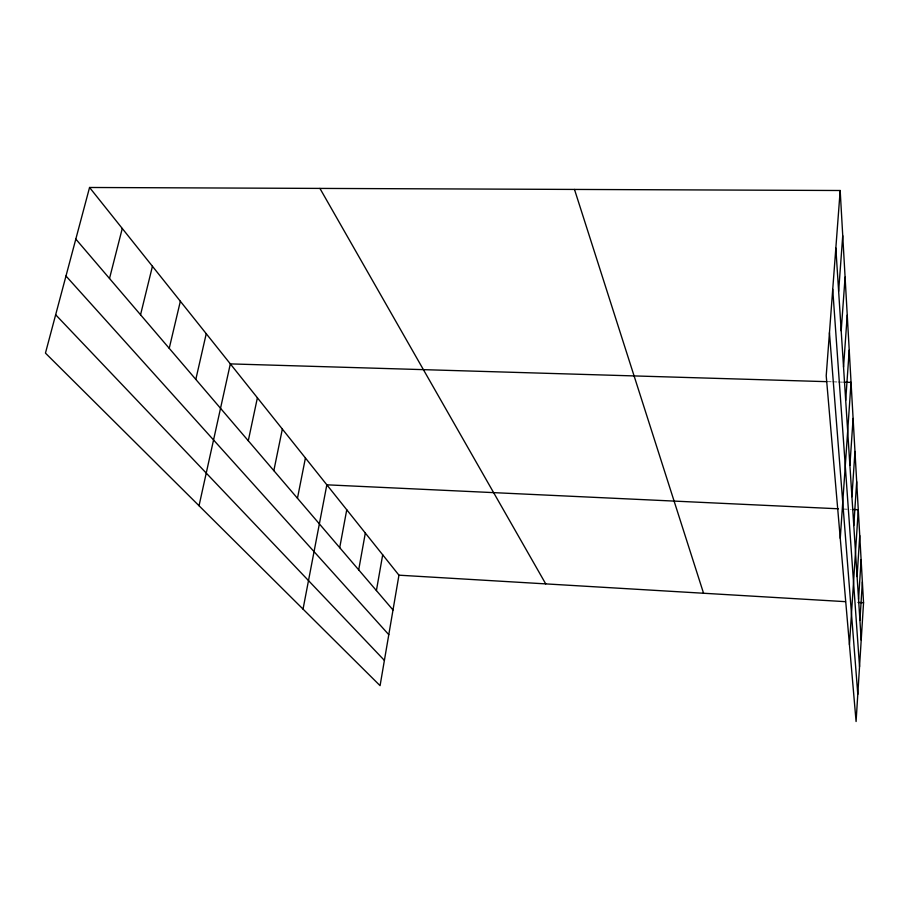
<?xml version="1.0" encoding="UTF-8"?>
<svg xmlns="http://www.w3.org/2000/svg" width="909" height="909" viewBox="0 0 909 909"><rect width="100%" height="100%" fill="white"/><g stroke="black" fill="none" stroke-linecap="round" stroke-linejoin="round"><path stroke-width="0.68" stroke-dasharray="4.54 3.41" d="M828.36 381.712L831.201 381.791M832.61 381.837L836.871 381.962M838.291 382.007L842.541 382.132M842.666 508.995L851.176 509.392"/><path stroke-width="1.36" d="M840.177 190.504L863.55 602.735L856.085 721.519L826.213 375.747L840.177 190.504L89.559 187.481L45.45 353.101L380.076 685.67L398.949 575.181L89.559 187.481M857.096 576.567L859.744 535.594M858.562 599.292L861.107 559.592M859.925 620.415L862.368 581.919M853.79 525.527L856.687 481.759M849.449 644.651L858.278 509.722L852.597 509.46M849.904 465.397L853.096 418.435M851.926 496.746L854.971 451.432M840.257 538.333L851.051 382.382L843.961 382.178M843.541 367.043L847.233 315.105M845.688 400.358L849.222 350.079M841.189 330.819L845.086 277.143M838.632 291.312L842.734 235.761M376.406 590.577L382.689 554.808M358.691 569.863L365.327 533.049M339.716 547.673L346.749 509.779M303.038 609.098L326.842 484.815L838.416 508.79M297.459 498.268L305.424 457.988M273.836 470.646L282.347 429.071M248.282 440.751L257.395 397.801M199.037 505.745L230.329 363.895L826.94 381.666M195.821 379.405L206.241 333.705M169.233 348.317L180.357 301.254M140.543 314.775L152.439 266.28M109.512 278.484L122.272 228.477M398.949 575.181L845.518 601.667M858.005 602.406L863.55 602.735M55.665 314.764L384.393 660.4M65.982 276.006L388.791 634.675M75.811 239.09L393.006 609.984M319.923 188.413L545.73 583.885M574.488 189.436L703.555 593.247M829.451 332.705L857.801 694.317M832.724 289.289L859.539 666.649M835.837 248.032L861.198 640.106"/></g></svg>
